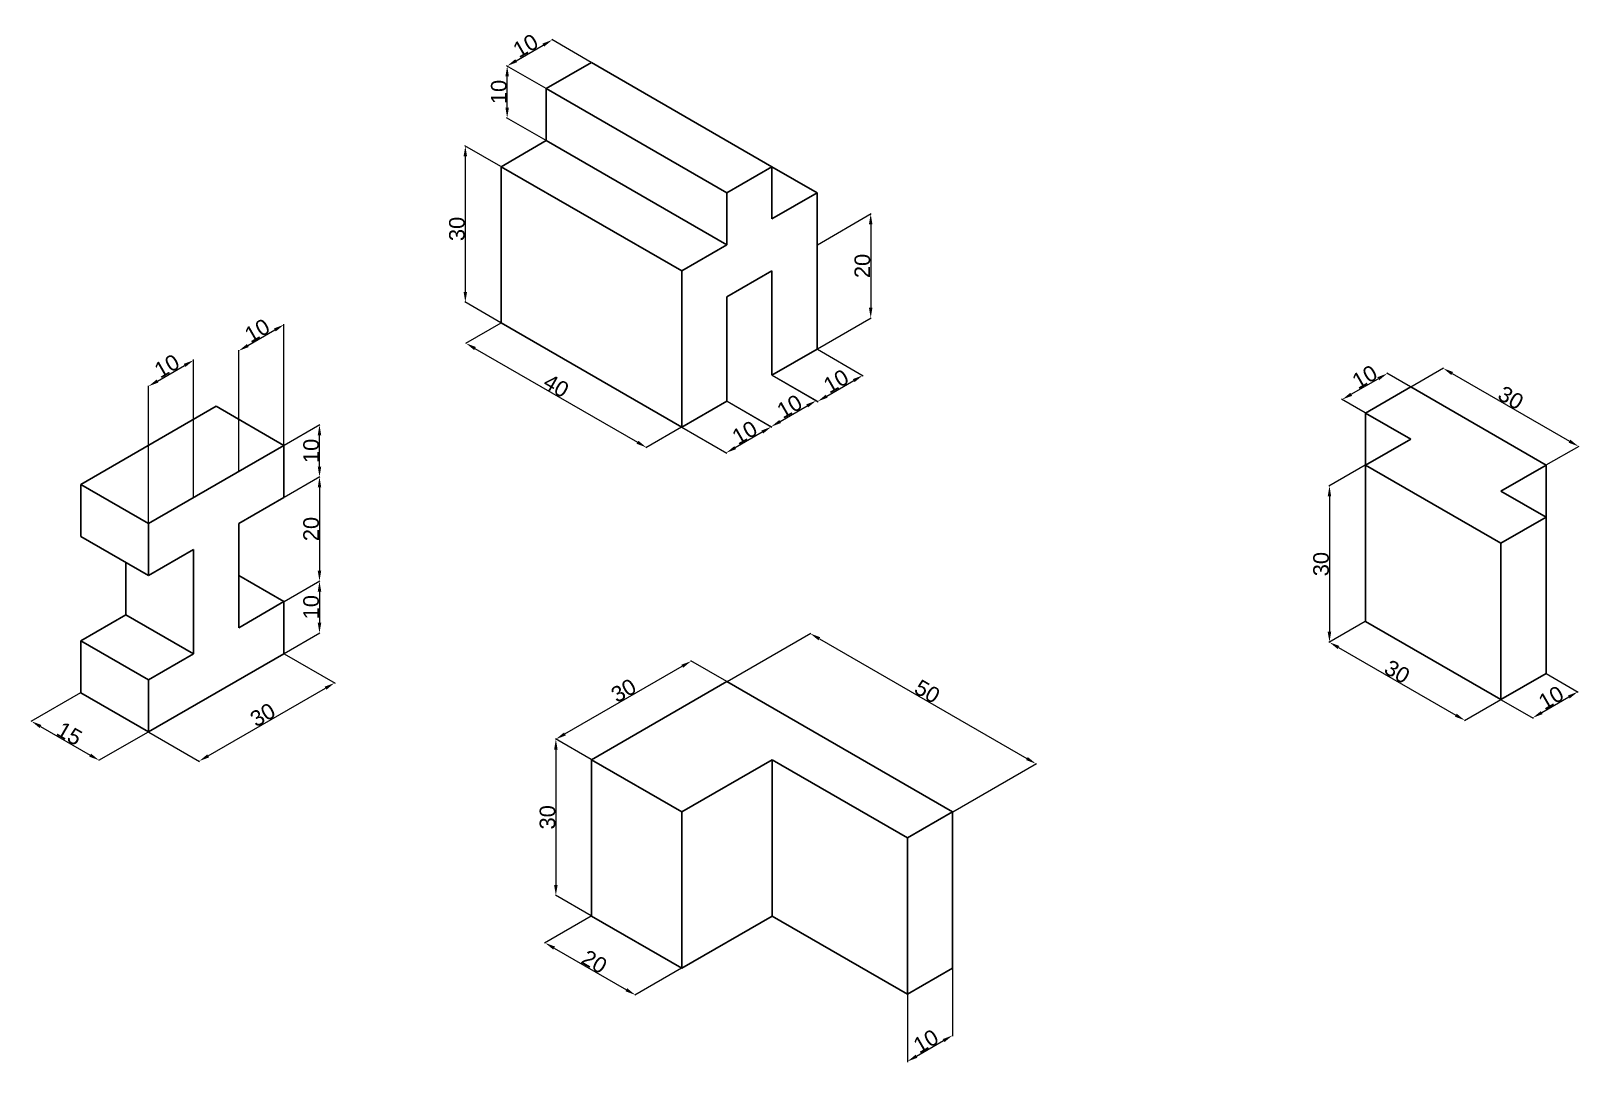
# Model space of a CAD drawing. Header units: millimetres. Extents: x -10 to 287, y -71 to 127.
import ezdxf

# ---------------------------------------------------------------- set-up
doc = ezdxf.new("R2010")
doc.units = ezdxf.units.MM
doc.header["$MEASUREMENT"] = 0
doc.layers.add('AM_5', color=3, linetype='Continuous', lineweight=15)
doc.styles.get("Standard").update_dxf_attribs({"font": 'arial.ttf'})
doc.dimstyles.new('AM_ANSI$0', dxfattribs={"dimtxt": 3, "dimasz": 2, "dimexe": 0.1, "dimexo": 0.05, "dimgap": 0.06, "dimtad": 1, "dimtoh": 1, "dimdec": 3, "dimzin": 9, "dimdsep": 46, "dimtxsty": 'Standard', "dimcen": 0, "dimclrd": 256, "dimclre": 256, "dimclrt": 2, "dimadec": 0, "dimazin": 2, "dimtp": 0.1, "dimtm": 0.1, "dimtfac": 0.71, "dimtdec": 3, "dimtofl": 0, "dimtmove": 0, "dimatfit": 3, "dimfxl": 1, "dimtolj": 1, "dimtzin": 7, "dimlwd": -1, "dimlwe": -1, "dimarcsym": 1})

# ---------------------------------------------------------------- blocks, each defined once
blk = doc.blocks.new('*D5')
at = {"layer": 'AM_5', "transparency": 16777216}
for p, q in [((39.02, 7.47), (48.79, 1.83)), ((24.45, -12.11), (46.96, 0.89)), ((13.04, -7.53), (22.81, -13.17))]:
    blk.add_line(p, q, dxfattribs=at)
for points in [[(46.79, 1.18), (47.13, 0.6), (48.69, 1.89)], [(24.28, -11.82), (24.61, -12.4), (22.71, -13.11)]]:
    blk.add_solid(points, dxfattribs=at)
at = {"layer": 'Defpoints', "color": 0, "transparency": 16777216}
for p in [(38.97, 7.5), (48.69, 1.89), (12.99, -7.5)]:
    blk.add_point(p, dxfattribs=at)
at = {"layer": 'AM_5', "color": 2, "transparency": 16777216, "insert": (34.91, -4.23), "char_height": 3, "attachment_point": 5, "rotation": 30}
blk.add_mtext('\\A1;30', dxfattribs=at)
blk = doc.blocks.new('*D6')
at = {"layer": 'AM_5', "transparency": 16777216}
for p, q in [((-0.05, -0.03), (-9.56, -5.52)), ((-7.73, -6.46), (1.8, -11.96)), ((12.94, -7.53), (3.43, -13.02))]:
    blk.add_line(p, q, dxfattribs=at)
for points in [[(-7.56, -6.17), (-7.9, -6.75), (-9.46, -5.46)], [(1.96, -11.67), (1.63, -12.25), (3.53, -12.96)]]:
    blk.add_solid(points, dxfattribs=at)
at = {"layer": 'Defpoints', "color": 0, "transparency": 16777216}
for p in [(0, 0), (12.99, -7.5), (3.53, -12.96)]:
    blk.add_point(p, dxfattribs=at)
at = {"layer": 'AM_5', "color": 2, "transparency": 16777216, "insert": (-2.17, -7.83), "char_height": 3, "attachment_point": 5, "rotation": 330}
blk.add_mtext('\\A1;15', dxfattribs=at)
blk = doc.blocks.new('*D7')
at = {"layer": 'AM_5', "transparency": 16777216}
for p, q in [((39.02, 17.53), (45.9, 21.5)), ((45.8, 19.44), (45.8, 13.44)), ((39.02, 7.53), (45.9, 11.5))]:
    blk.add_line(p, q, dxfattribs=at)
for points in [[(45.47, 19.44), (46.14, 19.44), (45.8, 21.44)], [(45.47, 13.44), (46.14, 13.44), (45.8, 11.44)]]:
    blk.add_solid(points, dxfattribs=at)
at = {"layer": 'Defpoints', "color": 0, "transparency": 16777216}
for p in [(38.97, 17.5), (45.8, 11.44), (38.97, 7.5)]:
    blk.add_point(p, dxfattribs=at)
at = {"layer": 'AM_5', "color": 2, "transparency": 16777216, "insert": (44.21, 16.44), "char_height": 3, "attachment_point": 5, "rotation": 90}
blk.add_mtext('\\A1;10', dxfattribs=at)
blk = doc.blocks.new('*D8')
at = {"layer": 'AM_5', "transparency": 16777216}
for p, q in [((39.02, 47.53), (45.9, 51.5)), ((45.8, 43.44), (45.8, 49.44)), ((39.02, 37.53), (45.9, 41.5))]:
    blk.add_line(p, q, dxfattribs=at)
for points in [[(45.47, 49.44), (46.14, 49.44), (45.8, 51.44)], [(45.47, 43.44), (46.14, 43.44), (45.8, 41.44)]]:
    blk.add_solid(points, dxfattribs=at)
at = {"layer": 'Defpoints', "color": 0, "transparency": 16777216}
for p in [(45.8, 51.44), (38.97, 47.5), (38.97, 37.5)]:
    blk.add_point(p, dxfattribs=at)
at = {"layer": 'AM_5', "color": 2, "transparency": 16777216, "insert": (44.21, 46.44), "char_height": 3, "attachment_point": 5, "rotation": 90}
blk.add_mtext('\\A1;10', dxfattribs=at)
blk = doc.blocks.new('*D9')
at = {"layer": 'AM_5', "transparency": 16777216}
for p, q in [((39.02, 37.53), (45.9, 41.5)), ((45.8, 39.44), (45.8, 23.44)), ((39.02, 17.53), (45.9, 21.5))]:
    blk.add_line(p, q, dxfattribs=at)
for points in [[(45.47, 39.44), (46.14, 39.44), (45.8, 41.44)], [(45.47, 23.44), (46.14, 23.44), (45.8, 21.44)]]:
    blk.add_solid(points, dxfattribs=at)
at = {"layer": 'Defpoints', "color": 0, "transparency": 16777216}
for p in [(38.97, 37.5), (45.8, 21.44), (38.97, 17.5)]:
    blk.add_point(p, dxfattribs=at)
at = {"layer": 'AM_5', "color": 2, "transparency": 16777216, "insert": (44.21, 31.44), "char_height": 3, "attachment_point": 5, "rotation": 90}
blk.add_mtext('\\A1;20', dxfattribs=at)
blk = doc.blocks.new('*D11')
at = {"layer": 'AM_5', "transparency": 16777216}
for p, q in [((14.72, 59.85), (19.92, 62.85)), ((21.65, 37.56), (21.65, 63.96)), ((12.99, 32.56), (12.99, 58.96))]:
    blk.add_line(p, q, dxfattribs=at)
for points in [[(19.75, 63.14), (20.09, 62.56), (21.65, 63.85)], [(14.56, 60.14), (14.89, 59.56), (12.99, 58.85)]]:
    blk.add_solid(points, dxfattribs=at)
at = {"layer": 'Defpoints', "color": 0, "transparency": 16777216}
for p in [(21.65, 63.85), (21.65, 37.5), (12.99, 32.5)]:
    blk.add_point(p, dxfattribs=at)
at = {"layer": 'AM_5', "color": 2, "transparency": 16777216, "insert": (16.52, 62.73), "char_height": 3, "attachment_point": 5, "rotation": 30}
blk.add_mtext('\\A1;10', dxfattribs=at)
blk = doc.blocks.new('*D12')
at = {"layer": 'AM_5', "transparency": 16777216}
for p, q in [((32.04, 66.66), (37.24, 69.66)), ((38.97, 47.56), (38.97, 70.78)), ((30.31, 42.56), (30.31, 65.78))]:
    blk.add_line(p, q, dxfattribs=at)
for points in [[(37.07, 69.95), (37.41, 69.37), (38.97, 70.66)], [(31.88, 66.95), (32.21, 66.37), (30.31, 65.66)]]:
    blk.add_solid(points, dxfattribs=at)
at = {"layer": 'Defpoints', "color": 0, "transparency": 16777216}
for p in [(38.97, 70.66), (38.97, 47.5), (30.31, 42.5)]:
    blk.add_point(p, dxfattribs=at)
at = {"layer": 'AM_5', "color": 2, "transparency": 16777216, "insert": (33.85, 69.54), "char_height": 3, "attachment_point": 5, "rotation": 30}
blk.add_mtext('\\A1;10', dxfattribs=at)
blk = doc.blocks.new('*D13')
at = {"layer": 'AM_5', "transparency": 16777216}
for p, q in [((80.62, 70.97), (73.81, 67.04)), ((75.64, 66.1), (106.82, 48.1)), ((115.26, 50.97), (108.45, 47.04))]:
    blk.add_line(p, q, dxfattribs=at)
for points in [[(75.81, 66.39), (75.47, 65.81), (73.91, 67.1)], [(106.98, 48.39), (106.65, 47.81), (108.55, 47.1)]]:
    blk.add_solid(points, dxfattribs=at)
at = {"layer": 'Defpoints', "color": 0, "transparency": 16777216}
for p in [(80.67, 71), (115.31, 51), (108.55, 47.1)]:
    blk.add_point(p, dxfattribs=at)
at = {"layer": 'AM_5', "color": 2, "transparency": 16777216, "insert": (91.23, 58.94), "char_height": 3, "attachment_point": 5, "rotation": 330}
blk.add_mtext('\\A1;40', dxfattribs=at)
blk = doc.blocks.new('*D14')
at = {"layer": 'AM_5', "transparency": 16777216}
for p, q in [((80.62, 101.03), (73.69, 105.03)), ((73.79, 76.97), (73.79, 102.97)), ((80.62, 71.03), (73.69, 75.03))]:
    blk.add_line(p, q, dxfattribs=at)
for points in [[(73.45, 102.97), (74.12, 102.97), (73.79, 104.97)], [(73.45, 76.97), (74.12, 76.97), (73.79, 74.97)]]:
    blk.add_solid(points, dxfattribs=at)
at = {"layer": 'Defpoints', "color": 0, "transparency": 16777216}
for p in [(73.79, 104.97), (80.67, 101), (80.67, 71)]:
    blk.add_point(p, dxfattribs=at)
at = {"layer": 'AM_5', "color": 2, "transparency": 16777216, "insert": (72.19, 89.05), "char_height": 3, "attachment_point": 5, "rotation": 90}
blk.add_mtext('\\A1;30', dxfattribs=at)
blk = doc.blocks.new('*D15')
at = {"layer": 'AM_5', "transparency": 16777216}
for p, q in [((124.02, 55.97), (132.61, 51.01)), ((115.36, 50.97), (123.95, 46.01)), ((125.58, 47.07), (130.78, 50.07))]:
    blk.add_line(p, q, dxfattribs=at)
for points in [[(130.61, 50.36), (130.95, 49.78), (132.51, 51.07)], [(125.42, 47.36), (125.75, 46.78), (123.85, 46.07)]]:
    blk.add_solid(points, dxfattribs=at)
at = {"layer": 'Defpoints', "color": 0, "transparency": 16777216}
for p in [(123.97, 56), (115.31, 51), (132.51, 51.07)]:
    blk.add_point(p, dxfattribs=at)
at = {"layer": 'AM_5', "color": 2, "transparency": 16777216, "insert": (127.39, 49.95), "char_height": 3, "attachment_point": 5, "rotation": 30}
blk.add_mtext('\\A1;10', dxfattribs=at)
blk = doc.blocks.new('*D16')
at = {"layer": 'AM_5', "transparency": 16777216}
for p, q in [((132.68, 60.97), (141.23, 56.03)), ((124.02, 55.97), (132.57, 51.03)), ((134.2, 52.09), (139.4, 55.09))]:
    blk.add_line(p, q, dxfattribs=at)
for points in [[(139.23, 55.38), (139.56, 54.8), (141.13, 56.09)], [(134.04, 52.38), (134.37, 51.8), (132.47, 51.09)]]:
    blk.add_solid(points, dxfattribs=at)
at = {"layer": 'Defpoints', "color": 0, "transparency": 16777216}
for p in [(132.63, 61), (123.97, 56), (141.13, 56.09)]:
    blk.add_point(p, dxfattribs=at)
at = {"layer": 'AM_5', "color": 2, "transparency": 16777216, "insert": (136, 54.97), "char_height": 3, "attachment_point": 5, "rotation": 30}
blk.add_mtext('\\A1;10', dxfattribs=at)
blk = doc.blocks.new('*D17')
at = {"layer": 'AM_5', "transparency": 16777216}
for p, q in [((141.34, 65.97), (150.16, 60.88)), ((132.68, 60.97), (141.5, 55.88)), ((143.13, 56.94), (148.32, 59.94))]:
    blk.add_line(p, q, dxfattribs=at)
for points in [[(148.16, 60.23), (148.49, 59.65), (150.06, 60.94)], [(142.96, 57.23), (143.3, 56.65), (141.4, 55.94)]]:
    blk.add_solid(points, dxfattribs=at)
at = {"layer": 'Defpoints', "color": 0, "transparency": 16777216}
for p in [(141.29, 66), (132.63, 61), (150.06, 60.94)]:
    blk.add_point(p, dxfattribs=at)
at = {"layer": 'AM_5', "color": 2, "transparency": 16777216, "insert": (144.93, 59.82), "char_height": 3, "attachment_point": 5, "rotation": 30}
blk.add_mtext('\\A1;10', dxfattribs=at)
blk = doc.blocks.new('*D19')
at = {"layer": 'AM_5', "transparency": 16777216}
for p, q in [((89.28, 116.03), (81.72, 120.39)), ((81.82, 112.34), (81.82, 118.34)), ((89.28, 106.03), (81.72, 110.39))]:
    blk.add_line(p, q, dxfattribs=at)
for points in [[(81.48, 118.34), (82.15, 118.34), (81.82, 120.34)], [(81.48, 112.34), (82.15, 112.34), (81.82, 110.34)]]:
    blk.add_solid(points, dxfattribs=at)
at = {"layer": 'Defpoints', "color": 0, "transparency": 16777216}
for p in [(81.82, 120.34), (89.33, 116), (89.33, 106)]:
    blk.add_point(p, dxfattribs=at)
at = {"layer": 'AM_5', "color": 2, "transparency": 16777216, "insert": (80.23, 115.34), "char_height": 3, "attachment_point": 5, "rotation": 90}
blk.add_mtext('\\A1;10', dxfattribs=at)
blk = doc.blocks.new('*D20')
at = {"layer": 'AM_5', "transparency": 16777216}
for p, q in [((97.94, 121.03), (90.38, 125.39)), ((83.55, 121.34), (88.75, 124.34)), ((89.28, 116.03), (81.72, 120.39))]:
    blk.add_line(p, q, dxfattribs=at)
for points in [[(88.58, 124.63), (88.91, 124.05), (90.48, 125.34)], [(83.38, 121.63), (83.72, 121.05), (81.82, 120.34)]]:
    blk.add_solid(points, dxfattribs=at)
at = {"layer": 'Defpoints', "color": 0, "transparency": 16777216}
for p in [(90.48, 125.34), (97.99, 121), (89.33, 116)]:
    blk.add_point(p, dxfattribs=at)
at = {"layer": 'AM_5', "color": 2, "transparency": 16777216, "insert": (85.35, 124.22), "char_height": 3, "attachment_point": 5, "rotation": 30}
blk.add_mtext('\\A1;10', dxfattribs=at)
blk = doc.blocks.new('*D21')
at = {"layer": 'AM_5', "transparency": 16777216}
for p, q in [((141.34, 86.03), (151.68, 92)), ((151.58, 89.94), (151.58, 73.94)), ((141.34, 66.03), (151.68, 72))]:
    blk.add_line(p, q, dxfattribs=at)
for points in [[(151.24, 89.94), (151.91, 89.94), (151.58, 91.94)], [(151.24, 73.94), (151.91, 73.94), (151.58, 71.94)]]:
    blk.add_solid(points, dxfattribs=at)
at = {"layer": 'Defpoints', "color": 0, "transparency": 16777216}
for p in [(141.29, 86), (151.58, 71.94), (141.29, 66)]:
    blk.add_point(p, dxfattribs=at)
at = {"layer": 'AM_5', "color": 2, "transparency": 16777216, "insert": (149.99, 81.94), "char_height": 3, "attachment_point": 5, "rotation": 90}
blk.add_mtext('\\A1;20', dxfattribs=at)
blk = doc.blocks.new('*D22')
at = {"layer": 'AM_5', "transparency": 16777216}
for p, q in [((97.96, -12.83), (91.06, -8.84)), ((91.16, -10.9), (91.16, -36.9)), ((97.96, -42.83), (91.06, -38.84))]:
    blk.add_line(p, q, dxfattribs=at)
for points in [[(90.83, -10.9), (91.5, -10.9), (91.16, -8.9)], [(90.83, -36.9), (91.5, -36.9), (91.16, -38.9)]]:
    blk.add_solid(points, dxfattribs=at)
at = {"layer": 'Defpoints', "color": 0, "transparency": 16777216}
for p in [(98.01, -12.86), (91.16, -38.9), (98.01, -42.86)]:
    blk.add_point(p, dxfattribs=at)
at = {"layer": 'AM_5', "color": 2, "transparency": 16777216, "insert": (89.57, -23.9), "char_height": 3, "attachment_point": 5, "rotation": 90}
blk.add_mtext('\\A1;30', dxfattribs=at)
blk = doc.blocks.new('*D23')
at = {"layer": 'AM_5', "transparency": 16777216}
for p, q in [((123.94, 2.17), (117.05, 6.16)), ((92.9, -7.9), (115.41, 5.1)), ((97.96, -12.83), (91.06, -8.84))]:
    blk.add_line(p, q, dxfattribs=at)
for points in [[(115.25, 5.39), (115.58, 4.81), (117.15, 6.1)], [(92.73, -7.61), (93.06, -8.19), (91.16, -8.9)]]:
    blk.add_solid(points, dxfattribs=at)
at = {"layer": 'Defpoints', "color": 0, "transparency": 16777216}
for p in [(117.15, 6.1), (123.99, 2.14), (98.01, -12.86)]:
    blk.add_point(p, dxfattribs=at)
at = {"layer": 'AM_5', "color": 2, "transparency": 16777216, "insert": (104.16, 0.44), "char_height": 3, "attachment_point": 5, "rotation": 30}
blk.add_mtext('\\A1;30', dxfattribs=at)
blk = doc.blocks.new('*D24')
at = {"layer": 'AM_5', "transparency": 16777216}
for p, q in [((97.96, -42.88), (89, -48.06)), ((90.83, -49), (104.69, -57)), ((115.28, -52.88), (106.32, -58.06))]:
    blk.add_line(p, q, dxfattribs=at)
for points in [[(91, -48.71), (90.66, -49.29), (89.1, -48)], [(104.85, -56.71), (104.52, -57.29), (106.42, -58)]]:
    blk.add_solid(points, dxfattribs=at)
at = {"layer": 'Defpoints', "color": 0, "transparency": 16777216}
for p in [(98.01, -42.86), (115.33, -52.86), (106.42, -58)]:
    blk.add_point(p, dxfattribs=at)
at = {"layer": 'AM_5', "color": 2, "transparency": 16777216, "insert": (98.55, -51.62), "char_height": 3, "attachment_point": 5, "rotation": 330}
blk.add_mtext('\\A1;20', dxfattribs=at)
blk = doc.blocks.new('*D25')
at = {"layer": 'AM_5', "transparency": 16777216}
for p, q in [((124.04, 2.17), (140.08, 11.44)), ((141.72, 10.38), (181.55, -12.62)), ((167.34, -22.83), (183.39, -13.56))]:
    blk.add_line(p, q, dxfattribs=at)
for points in [[(141.88, 10.67), (141.55, 10.09), (139.98, 11.38)], [(181.72, -12.33), (181.39, -12.91), (183.29, -13.62)]]:
    blk.add_solid(points, dxfattribs=at)
at = {"layer": 'Defpoints', "color": 0, "transparency": 16777216}
for p in [(123.99, 2.14), (183.29, -13.62), (167.29, -22.86)]:
    blk.add_point(p, dxfattribs=at)
at = {"layer": 'AM_5', "color": 2, "transparency": 16777216, "insert": (162.43, 0.26), "char_height": 3, "attachment_point": 5, "rotation": 330}
blk.add_mtext('\\A1;50', dxfattribs=at)
blk = doc.blocks.new('*D26')
at = {"layer": 'AM_5', "transparency": 16777216}
for p, q in [((167.29, -52.91), (167.29, -65.88)), ((158.63, -57.91), (158.63, -70.88)), ((160.37, -69.76), (165.56, -66.76))]:
    blk.add_line(p, q, dxfattribs=at)
for points in [[(165.4, -66.47), (165.73, -67.05), (167.29, -65.76)], [(160.2, -69.47), (160.53, -70.05), (158.63, -70.76)]]:
    blk.add_solid(points, dxfattribs=at)
at = {"layer": 'Defpoints', "color": 0, "transparency": 16777216}
for p in [(167.29, -52.86), (158.63, -57.86), (167.29, -65.76)]:
    blk.add_point(p, dxfattribs=at)
at = {"layer": 'AM_5', "color": 2, "transparency": 16777216, "insert": (162.17, -66.88), "char_height": 3, "attachment_point": 5, "rotation": 30}
blk.add_mtext('\\A1;10', dxfattribs=at)
blk = doc.blocks.new('*D27')
at = {"layer": 'AM_5', "transparency": 16777216}
for p, q in [((246.48, 13.68), (239.51, 9.65)), ((241.34, 8.71), (263.85, -4.29)), ((272.46, -1.32), (265.49, -5.35))]:
    blk.add_line(p, q, dxfattribs=at)
for points in [[(241.5, 9), (241.17, 8.42), (239.61, 9.71)], [(264.02, -4), (263.69, -4.58), (265.59, -5.29)]]:
    blk.add_solid(points, dxfattribs=at)
at = {"layer": 'Defpoints', "color": 0, "transparency": 16777216}
for p in [(246.53, 13.71), (272.51, -1.29), (265.59, -5.29)]:
    blk.add_point(p, dxfattribs=at)
at = {"layer": 'AM_5', "color": 2, "transparency": 16777216, "insert": (252.6, 4.05), "char_height": 3, "attachment_point": 5, "rotation": 330}
blk.add_mtext('\\A1;30', dxfattribs=at)
blk = doc.blocks.new('*D28')
at = {"layer": 'AM_5', "transparency": 16777216}
for p, q in [((281.22, 3.68), (287.36, 0.14)), ((272.56, -1.32), (278.7, -4.86)), ((280.34, -3.8), (285.53, -0.8))]:
    blk.add_line(p, q, dxfattribs=at)
for points in [[(285.37, -0.52), (285.7, -1.09), (287.26, 0.2)], [(280.17, -3.52), (280.5, -4.09), (278.6, -4.8)]]:
    blk.add_solid(points, dxfattribs=at)
at = {"layer": 'Defpoints', "color": 0, "transparency": 16777216}
for p in [(281.17, 3.71), (287.26, 0.2), (272.51, -1.29)]:
    blk.add_point(p, dxfattribs=at)
at = {"layer": 'AM_5', "color": 2, "transparency": 16777216, "insert": (282.14, -0.93), "char_height": 3, "attachment_point": 5, "rotation": 30}
blk.add_mtext('\\A1;10', dxfattribs=at)
blk = doc.blocks.new('*D29')
at = {"layer": 'AM_5', "transparency": 16777216}
for p, q in [((243.78, 57.3), (248.97, 60.3)), ((255.14, 58.74), (250.6, 61.36)), ((246.48, 53.74), (241.94, 56.36))]:
    blk.add_line(p, q, dxfattribs=at)
for points in [[(248.81, 60.59), (249.14, 60.01), (250.7, 61.3)], [(243.61, 57.59), (243.94, 57.01), (242.04, 56.3)]]:
    blk.add_solid(points, dxfattribs=at)
at = {"layer": 'Defpoints', "color": 0, "transparency": 16777216}
for p in [(250.7, 61.3), (255.19, 58.71), (246.53, 53.71)]:
    blk.add_point(p, dxfattribs=at)
at = {"layer": 'AM_5', "color": 2, "transparency": 16777216, "insert": (246.37, 60.64), "char_height": 3, "attachment_point": 5, "rotation": 30}
blk.add_mtext('\\A1;10', dxfattribs=at)
blk = doc.blocks.new('*D30')
at = {"layer": 'AM_5', "transparency": 16777216}
for p, q in [((255.24, 58.74), (261.52, 62.36)), ((263.15, 61.3), (285.67, 48.3)), ((281.22, 43.74), (287.5, 47.36))]:
    blk.add_line(p, q, dxfattribs=at)
for points in [[(263.32, 61.59), (262.98, 61.02), (261.42, 62.3)], [(285.83, 48.59), (285.5, 48.02), (287.4, 47.3)]]:
    blk.add_solid(points, dxfattribs=at)
at = {"layer": 'Defpoints', "color": 0, "transparency": 16777216}
for p in [(255.19, 58.71), (287.4, 47.3), (281.17, 43.71)]:
    blk.add_point(p, dxfattribs=at)
at = {"layer": 'AM_5', "color": 2, "transparency": 16777216, "insert": (274.41, 56.64), "char_height": 3, "attachment_point": 5, "rotation": 330}
blk.add_mtext('\\A1;30', dxfattribs=at)
blk = doc.blocks.new('*D31')
at = {"layer": 'AM_5', "transparency": 16777216}
for p, q in [((246.48, 43.68), (239.51, 39.65)), ((239.61, 37.71), (239.61, 11.71)), ((246.48, 13.68), (239.51, 9.65))]:
    blk.add_line(p, q, dxfattribs=at)
for points in [[(239.27, 37.71), (239.94, 37.71), (239.61, 39.71)], [(239.27, 11.71), (239.94, 11.71), (239.61, 9.71)]]:
    blk.add_solid(points, dxfattribs=at)
at = {"layer": 'Defpoints', "color": 0, "transparency": 16777216}
for p in [(246.53, 43.71), (246.53, 13.71), (239.61, 9.71)]:
    blk.add_point(p, dxfattribs=at)
at = {"layer": 'AM_5', "color": 2, "transparency": 16777216, "insert": (238.01, 24.71), "char_height": 3, "attachment_point": 5, "rotation": 90}
blk.add_mtext('\\A1;30', dxfattribs=at)

msp = doc.modelspace()

# ---------------------------------------------------------------- linework, layer by layer
for p, q in [((89.3278, 116.0007), (97.988, 121.0007)), ((97.988, 121.0007), (132.6291, 101.0007)), ((123.9688, 96.0007), (89.3278, 116.0007)), ((89.3278, 116.0007), (89.3278, 106.0007)), ((80.6675, 101.0007), (89.3278, 106.0007)), ((89.3278, 106.0007), (123.9688, 86.0007)), ((80.6675, 71.0007), (80.6675, 101.0007)), ((80.6675, 101.0007), (115.3085, 81.0007)), ((123.9688, 96.0007), (132.6291, 101.0007)), ((132.6291, 101.0007), (132.6291, 91.0007)), ((141.2893, 96.0007), (132.6291, 101.0007)), ((123.9688, 86.0007), (123.9688, 96.0007)), ((132.6291, 91.0007), (141.2893, 96.0007)), ((141.2893, 96.0007), (141.2893, 66.0007)), ((115.3085, 81.0007), (123.9688, 86.0007)), ((115.3085, 51.0007), (115.3085, 81.0007)), ((132.6291, 81.0007), (123.9688, 76.0007)), ((132.6291, 61.0007), (132.6291, 81.0007)), ((123.9688, 76.0007), (123.9688, 56.0007)), ((115.3085, 51.0007), (80.6675, 71.0007)), ((141.2893, 66.0007), (132.6291, 61.0007)), ((246.5338, 53.711), (255.194, 58.711)), ((255.194, 58.711), (281.1748, 43.711)), ((0, 40), (25.9808, 55)), ((25.9808, 55), (38.9711, 47.5)), ((123.9688, 56.0007), (115.3085, 51.0007)), ((255.194, 48.711), (246.5338, 53.711)), ((246.5338, 53.711), (246.5338, 43.711)), ((246.5338, 43.711), (255.194, 48.711)), ((38.9711, 47.5), (12.9904, 32.5)), ((38.9711, 37.5), (38.9711, 47.5)), ((272.5145, 28.711), (246.5338, 43.711)), ((246.5338, 43.711), (246.5338, 13.711)), ((281.1748, 43.711), (272.5145, 38.711)), ((281.1748, 43.711), (281.1748, 33.711)), ((12.9904, 32.5), (0, 40)), ((0, 40), (0, 30)), ((272.5145, 38.711), (281.1748, 33.711)), ((30.3109, 32.5), (38.9711, 37.5)), ((281.1748, 33.711), (272.5145, 28.711)), ((281.1748, 3.711), (281.1748, 33.711)), ((0, 30), (12.9904, 22.5)), ((12.9904, 32.5), (12.9904, 22.5)), ((30.3109, 12.5), (30.3109, 32.5)), ((12.9904, 22.5), (21.6506, 27.5)), ((21.6506, 27.5), (21.6506, 7.5)), ((272.5145, -1.289), (272.5145, 28.711)), ((8.6603, 15), (8.6603, 25)), ((38.9711, 17.5), (30.3109, 22.5)), ((8.6603, 15), (0, 10)), ((21.6506, 7.5), (8.6603, 15)), ((38.9711, 17.5), (30.3109, 12.5)), ((38.9711, 7.5), (38.9711, 17.5)), ((246.5338, 13.711), (272.5145, -1.289)), ((12.9904, 2.5), (0, 10)), ((0, 10), (0, 0)), ((12.9904, -7.5), (38.9711, 7.5)), ((21.6506, 7.5), (12.9904, 2.5)), ((272.5145, -1.289), (281.1748, 3.711)), ((0, 0), (12.9904, -7.5)), ((12.9904, -7.5), (12.9904, 2.5)), ((98.0118, -12.8552), (123.9926, 2.1448)), ((123.9926, 2.1448), (167.2939, -22.8552)), ((98.0118, -42.8552), (98.0118, -12.8552)), ((98.0118, -12.8552), (115.3323, -22.8552)), ((132.6528, -12.8552), (115.3323, -22.8552)), ((158.6336, -27.8552), (132.6528, -12.8552)), ((132.6528, -12.8552), (132.6528, -42.8552)), ((115.3323, -22.8552), (115.3323, -52.8552)), ((167.2939, -22.8552), (158.6336, -27.8552)), ((167.2939, -22.8552), (167.2939, -52.8552)), ((158.6336, -57.8552), (158.6336, -27.8552)), ((115.3323, -52.8552), (98.0118, -42.8552)), ((115.3323, -52.8552), (132.6528, -42.8552)), ((132.6528, -42.8552), (158.6336, -57.8552)), ((167.2939, -52.8552), (158.6336, -57.8552))]:
    msp.add_line(p, q)

# ---------------------------------------------------------------- dimensions: what is measured, and where the dimension line sits
at = {"layer": 'AM_5'}
for p1, p2, distance, picture, middle in [((89.3278, 116.0007), (97.988, 121.0007), 7.5109, '*D20', (85.3512, 124.2156)), ((30.3109, 42.5), (38.9711, 47.5), 20.059, '*D12', (33.8452, 69.5406)), ((132.6291, 61.0007), (141.2893, 66.0007), -8.7676, '*D17', (144.931, 59.8172)), ((123.9688, 56.0007), (132.6291, 61.0007), -8.5011, '*D16', (136.0042, 54.9711)), ((115.3085, 51.0007), (123.9688, 56.0007), -8.5426, '*D15', (127.3854, 49.9471)), ((123.9926, 2.1448), (167.2939, -22.8552), 15.9913, '*D25', (162.4303, 0.2558)), ((272.5145, -1.289), (281.1748, 3.711), -6.0891, '*D28', (282.1379, -0.9261)), ((0, 0), (12.9904, -7.5), -9.4617, '*D6', (-2.1706, -7.8342)), ((98.0118, -42.8552), (115.3323, -52.8552), -8.9134, '*D24', (98.5546, -51.6229)), ((158.6336, -57.8552), (167.2939, -52.8552), -11.1788, '*D26', (162.1679, -66.885))]:
    dim = msp.add_aligned_dim(p1=p1, p2=p2, distance=distance, dimstyle='AM_ANSI$0', dxfattribs=at)
    dim.commit()
    dim.dimension.update_dxf_attribs({"geometry": picture, "text_midpoint": middle})
for base, p1, p2, picture, middle in [((81.8169, 120.3371), (89.3278, 106.0007), (89.3278, 116.0007), '*D19', (80.2252, 115.3371)), ((45.8022, 51.4439), (38.9711, 37.5), (38.9711, 47.5), '*D8', (44.2105, 46.4439)), ((239.606, 9.7112), (246.5338, 43.711), (246.5338, 13.711), '*D31', (238.0132, 24.7112)), ((45.8022, 21.4439), (38.9711, 37.5), (38.9711, 17.5), '*D9', (44.2105, 31.4439)), ((45.8022, 11.4439), (38.9711, 17.5), (38.9711, 7.5), '*D7', (44.2105, 16.4439)), ((91.1646, -38.902), (98.0118, -12.8552), (98.0118, -42.8552), '*D22', (89.5719, -23.902))]:
    dim = msp.add_linear_dim(base=base, p1=p1, p2=p2, angle=90, dimstyle='AM_ANSI$0', dxfattribs=at)
    dim.commit()
    dim.dimension.update_dxf_attribs({"geometry": picture, "text_midpoint": middle})
for base, p1, p2, angle, picture, middle, dimtype in [((73.7857, 104.974), (80.6675, 71.0007), (80.6675, 101.0007), 90, '*D14', (73.7857, 89.0544), 160), ((108.5495, 47.0984), (80.6675, 71.0007), (115.3085, 51.0007), 330, '*D13', (90.4331, 57.5579), 161), ((250.7048, 61.3028), (246.5338, 53.711), (255.194, 58.711), 30, '*D29', (247.1706, 59.2623), 161), ((287.3986, 47.3043), (255.194, 58.711), (281.1748, 43.711), 330, '*D30', (273.6118, 55.2641), 161), ((265.5867, -5.2888), (246.5338, 13.711), (272.5145, -1.289), 330, '*D27', (251.8, 2.671), 161), ((117.1454, 6.098), (98.0118, -12.8552), (123.9926, 2.1448), 30, '*D23', (104.9514, -0.9422), 161)]:
    dim = msp.add_linear_dim(base=base, p1=p1, p2=p2, angle=angle, dimstyle='AM_ANSI$0', dxfattribs=at)
    dim.commit()
    dim.dimension.update_dxf_attribs({"geometry": picture, "text_midpoint": middle, "dimtype": dimtype})
dim = msp.add_linear_dim(base=(151.5782, 71.941), p1=(141.2893, 86.0007), p2=(141.2893, 66.0007), angle=90, dimstyle='AM_ANSI$0', override={"dimpost": ''}, dxfattribs=at)
dim.commit()
dim.dimension.update_dxf_attribs({"geometry": '*D21', "text_midpoint": (149.9865, 81.941)})
for p1, p2, distance, picture, middle in [((12.9904, 32.5), (21.6506, 37.5), 22.8184, '*D11', (16.5246, 62.7269)), ((12.9904, -7.5), (38.9711, 7.5), -9.7226, '*D5', (34.907, -4.234))]:
    dim = msp.add_aligned_dim(p1=p1, p2=p2, distance=distance, dimstyle='AM_ANSI$0', override={"dimpost": ''}, dxfattribs=at)
    dim.commit()
    dim.dimension.update_dxf_attribs({"geometry": picture, "text_midpoint": middle})

doc.saveas('drawing.dxf')
